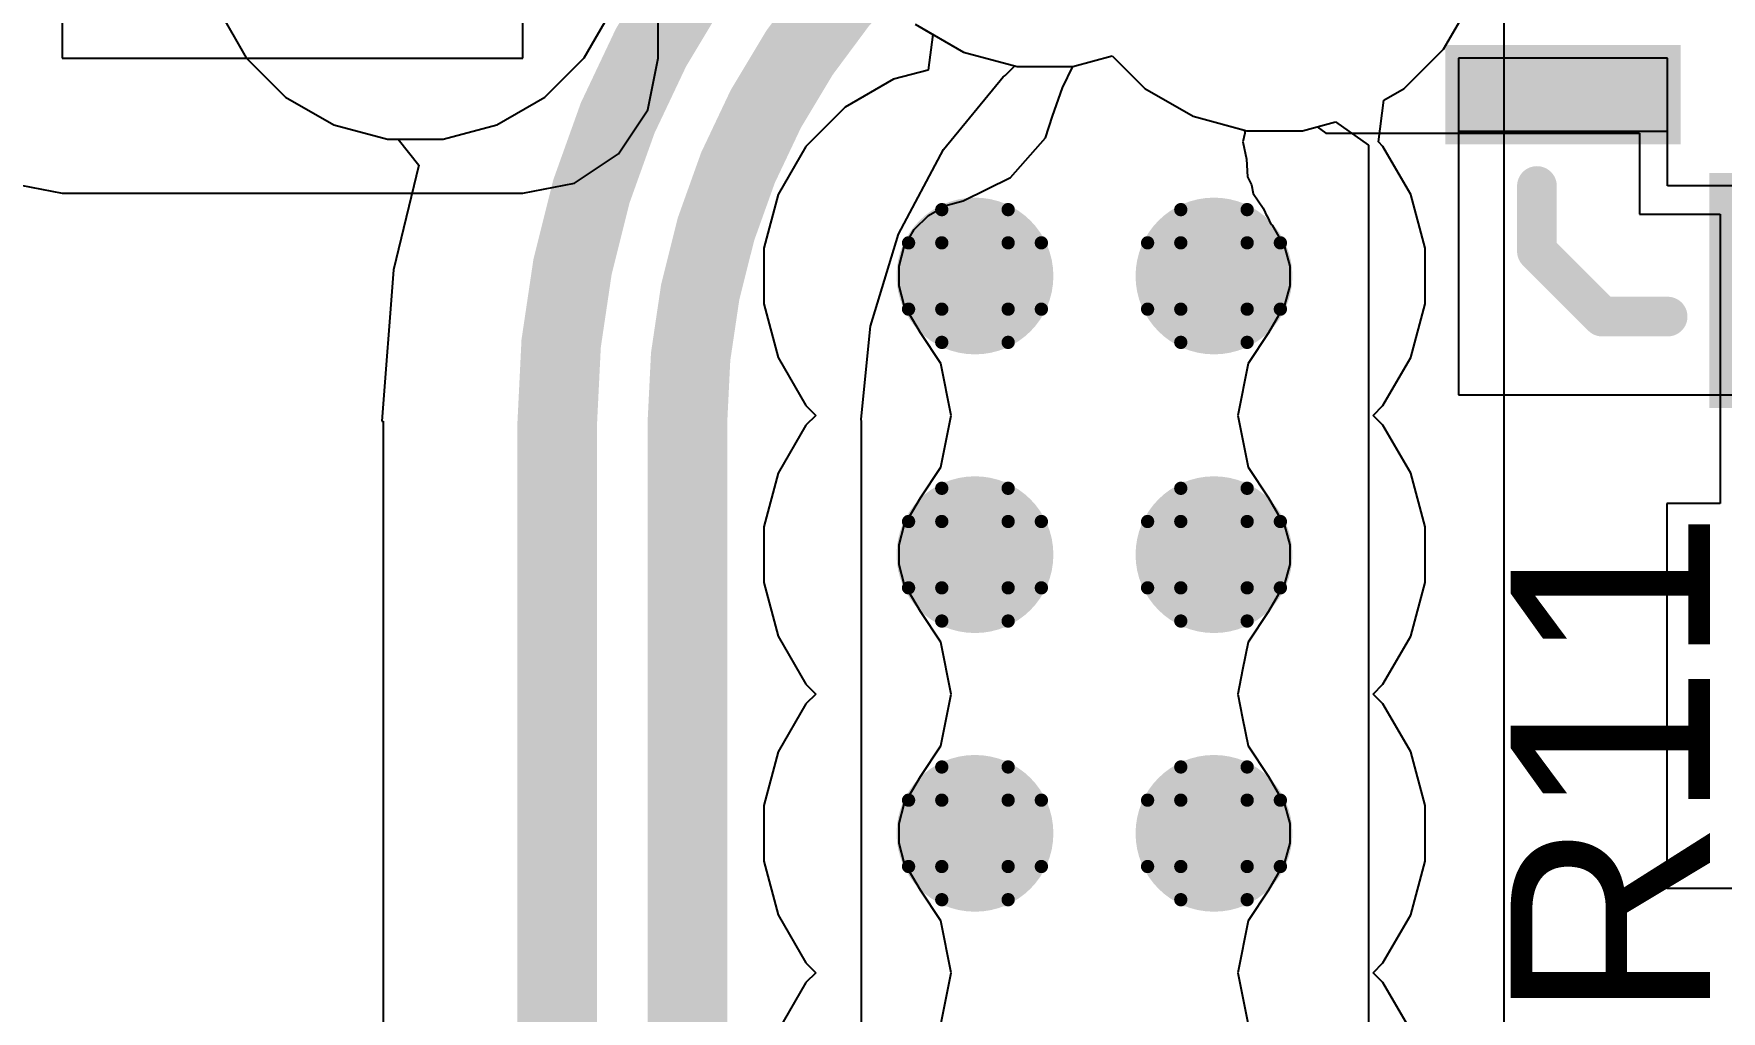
# Model space of a CAD drawing. Header units: inches. Extents: x -5 to 501, y -9 to 81.
# Drawn here: x 68.62 to 75.08, y 15.87 to 19.62 of the extents above; entities that cross this region are included whole.
import ezdxf

# ---------------------------------------------------------------- set-up
doc = ezdxf.new("R2010")
doc.units = ezdxf.units.IN
for name, color, linetype in [('Bottom Layer', 5, 'Continuous'), ('Drill Drawing', 1, 'Continuous'), ('Ground', 16, 'Continuous'), ('Power', 76, 'Continuous'), ('Top Layer', 1, 'Continuous'), ('Top Overlay', 2, 'Continuous'), ('Top Paste', 8, 'Continuous'), ('Top Solder', 216, 'Continuous'), ('Via Holes', 16, 'Continuous')]:
    doc.layers.add(name, color=color, linetype=linetype)
doc.styles.add('Arial', font='', dxfattribs={"height": 0.2})
doc.styles.get('Arial').set_extended_font_data('Arial')

msp = doc.modelspace()

# ---------------------------------------------------------------- hatches: boundary and pattern name
at = {"layer": 'Bottom Layer'}
h = msp.add_hatch(color=5, dxfattribs=at)
edge = h.paths.add_edge_path()
edge.add_arc((72.22, 18.6888), 0.3, 0, 360)
h = msp.add_hatch(color=5, dxfattribs=at)
edge = h.paths.add_edge_path()
edge.add_arc((73.1344, 18.6888), 0.3, 0, 360)
h = msp.add_hatch(color=5, dxfattribs=at)
edge = h.paths.add_edge_path()
edge.add_arc((72.22, 17.622), 0.3, 0, 360)
h = msp.add_hatch(color=5, dxfattribs=at)
edge = h.paths.add_edge_path()
edge.add_arc((73.1344, 17.622), 0.3, 0, 360)
h = msp.add_hatch(color=5, dxfattribs=at)
edge = h.paths.add_edge_path()
edge.add_arc((72.22, 16.5552), 0.3, 0, 360)
h = msp.add_hatch(color=5, dxfattribs=at)
edge = h.paths.add_edge_path()
edge.add_arc((73.1344, 16.5552), 0.3, 0, 360)
at = {"layer": 'Ground'}
h = msp.add_hatch(color=16, dxfattribs=at)
edge = h.paths.add_edge_path()
edge.add_arc((72.22, 18.6888), 0.3, 0, 360)
h = msp.add_hatch(color=16, dxfattribs=at)
edge = h.paths.add_edge_path()
edge.add_arc((73.1344, 18.6888), 0.3, 0, 360)
h = msp.add_hatch(color=16, dxfattribs=at)
edge = h.paths.add_edge_path()
edge.add_arc((72.22, 17.622), 0.3, 0, 360)
h = msp.add_hatch(color=16, dxfattribs=at)
edge = h.paths.add_edge_path()
edge.add_arc((73.1344, 17.622), 0.3, 0, 360)
h = msp.add_hatch(color=16, dxfattribs=at)
edge = h.paths.add_edge_path()
edge.add_arc((72.22, 16.5552), 0.3, 0, 360)
h = msp.add_hatch(color=16, dxfattribs=at)
edge = h.paths.add_edge_path()
edge.add_arc((73.1344, 16.5552), 0.3, 0, 360)
at = {"layer": 'Power'}
h = msp.add_hatch(color=76, dxfattribs=at)
edge = h.paths.add_edge_path()
edge.add_arc((72.22, 18.6888), 0.3, 0, 360)
h = msp.add_hatch(color=76, dxfattribs=at)
edge = h.paths.add_edge_path()
edge.add_arc((73.1344, 18.6888), 0.3, 0, 360)
h = msp.add_hatch(color=76, dxfattribs=at)
edge = h.paths.add_edge_path()
edge.add_arc((72.22, 17.622), 0.3, 0, 360)
h = msp.add_hatch(color=76, dxfattribs=at)
edge = h.paths.add_edge_path()
edge.add_arc((73.1344, 17.622), 0.3, 0, 360)
h = msp.add_hatch(color=76, dxfattribs=at)
edge = h.paths.add_edge_path()
edge.add_arc((72.22, 16.5552), 0.3, 0, 360)
h = msp.add_hatch(color=76, dxfattribs=at)
edge = h.paths.add_edge_path()
edge.add_arc((73.1344, 16.5552), 0.3, 0, 360)
at = {"layer": 'Top Layer'}
msp.add_hatch(color=1, dxfattribs=at).paths.add_polyline_path([(74.07, 19.5233), (74.87, 19.5233), (74.87, 19.2432), (74.07, 19.2432)])
h = msp.add_hatch(color=1, dxfattribs=at)
edge = h.paths.add_edge_path()
edge.add_arc((72.22, 18.6888), 0.3, 0, 360)
h = msp.add_hatch(color=1, dxfattribs=at)
edge = h.paths.add_edge_path()
edge.add_arc((73.1344, 18.6888), 0.3, 0, 360)
h = msp.add_hatch(color=1, dxfattribs=at)
edge = h.paths.add_edge_path()
edge.add_arc((72.22, 17.622), 0.3, 0, 360)
h = msp.add_hatch(color=1, dxfattribs=at)
edge = h.paths.add_edge_path()
edge.add_arc((73.1344, 17.622), 0.3, 0, 360)
h = msp.add_hatch(color=1, dxfattribs=at)
edge = h.paths.add_edge_path()
edge.add_arc((72.22, 16.5552), 0.3, 0, 360)
h = msp.add_hatch(color=1, dxfattribs=at)
edge = h.paths.add_edge_path()
edge.add_arc((73.1344, 16.5552), 0.3, 0, 360)
at = {"layer": 'Top Solder'}
for points in [[(74.02, 19.5733), (74.92, 19.5733), (74.92, 19.1932), (74.02, 19.1932)], [(75.0298, 19.0834), (75.4098, 19.0834), (75.4098, 18.1834), (75.0298, 18.1834)]]:
    msp.add_hatch(color=216, dxfattribs=at).paths.add_polyline_path(points)
at = {"layer": 'Via Holes'}
h = msp.add_hatch(color=7, dxfattribs=at)
edge = h.paths.add_edge_path()
edge.add_arc((72.22, 18.6888), 0.15, 0, 360)
h = msp.add_hatch(color=7, dxfattribs=at)
edge = h.paths.add_edge_path()
edge.add_arc((73.1344, 18.6888), 0.15, 0, 360)
h = msp.add_hatch(color=7, dxfattribs=at)
edge = h.paths.add_edge_path()
edge.add_arc((72.22, 17.622), 0.15, 0, 360)
h = msp.add_hatch(color=7, dxfattribs=at)
edge = h.paths.add_edge_path()
edge.add_arc((73.1344, 17.622), 0.15, 0, 360)
h = msp.add_hatch(color=7, dxfattribs=at)
edge = h.paths.add_edge_path()
edge.add_arc((72.22, 16.5552), 0.15, 0, 360)
h = msp.add_hatch(color=7, dxfattribs=at)
edge = h.paths.add_edge_path()
edge.add_arc((73.1344, 16.5552), 0.15, 0, 360)

# ---------------------------------------------------------------- linework, layer by layer
at = {"layer": 'Bottom Layer'}
for p, q in [((74.2442, 11.6033), (74.2442, 22.9108)), ((69.3257, 19.7084), (69.432, 19.5242)), ((69.432, 19.5242), (69.5825, 19.3737)), ((72.5939, 19.491), (72.7451, 19.5315)), ((72.7451, 19.5315), (72.8701, 19.4064)), ((72.1002, 19.1734), (72.3279, 19.4508)), ((72.3279, 19.4508), (72.335, 19.4563)), ((72.335, 19.4563), (72.3721, 19.4934)), ((72.3721, 19.4934), (72.3811, 19.491)), ((72.3811, 19.491), (72.5939, 19.491)), ((69.5825, 19.3737), (69.7667, 19.2673)), ((72.8701, 19.4064), (73.0544, 19.3001)), ((69.7667, 19.2673), (69.9722, 19.2123)), ((73.0544, 19.3001), (73.2599, 19.245)), ((73.2599, 19.245), (73.4726, 19.245)), ((73.4726, 19.245), (73.5992, 19.2789)), ((73.5992, 19.2789), (73.7262, 19.1891)), ((69.9722, 19.2123), (70.0134, 19.2123)), ((70.0134, 19.2123), (70.092, 19.1125)), ((73.7262, 19.1891), (73.7262, 11.7122)), ((70.092, 19.1125), (69.996, 18.7125)), ((71.9269, 18.8491), (72.1002, 19.1734)), ((71.8201, 18.4972), (71.9269, 18.8491)), ((69.996, 18.7125), (69.9503, 18.1327)), ((71.7849, 18.1401), (71.8201, 18.4972)), ((69.9503, 18.1327), (69.9561, 18.1327)), ((69.9561, 18.1327), (69.9561, 13.1102)), ((71.7861, 18.1312), (71.7849, 18.1401)), ((71.7861, 13.3164), (71.7861, 18.1312))]:
    msp.add_line(p, q, dxfattribs=at)
for points in [[(70.6222, 18.1327, 0.3048, 0.3048, -0.198912), (71.5109, 20.2782, 0.3048, 0.3048, 0)], [(71.12, 18.1312, 0.3048, 0.3048, -0.198912), (71.8639, 19.9273, 0.3048, 0.3048, 0)], [(70.6222, 13.1102, 0.3048, 0.3048, 0), (70.6222, 18.1327, 0.3048, 0.3048, 0)], [(71.12, 13.3164, 0.3048, 0.3048, 0), (71.12, 18.1312, 0.3048, 0.3048, 0)]]:
    msp.add_lwpolyline(points, format="xyseb", dxfattribs=at)
for points in [[(70.546, 18.1327, 0.1524, 0.1524, 1), (70.6984, 18.1327, 0.1524, 0.1524, 1)], [(70.546, 18.1327, 0.1524, 0.1524, 1), (70.6984, 18.1327, 0.1524, 0.1524, 1)], [(71.0438, 18.1312, 0.1524, 0.1524, 1), (71.1962, 18.1312, 0.1524, 0.1524, 1)], [(71.0438, 18.1312, 0.1524, 0.1524, 1), (71.1962, 18.1312, 0.1524, 0.1524, 1)]]:
    msp.add_lwpolyline(points, format="xyseb", close=True, dxfattribs=at)
at = {"layer": 'Drill Drawing'}
for points in [[(72.093, 18.8158, 0.0508, 0.0508, 0), (72.093, 18.9428, 0.0508, 0.0508, 0)], [(72.093, 18.9428, 0.0508, 0.0508, 0), (72.347, 18.9428, 0.0508, 0.0508, 0)], [(72.347, 18.8158, 0.0508, 0.0508, 0), (72.347, 18.9428, 0.0508, 0.0508, 0)], [(73.0074, 18.8158, 0.0508, 0.0508, 0), (73.0074, 18.9428, 0.0508, 0.0508, 0)], [(73.0074, 18.9428, 0.0508, 0.0508, 0), (73.2614, 18.9428, 0.0508, 0.0508, 0)], [(73.2614, 18.8158, 0.0508, 0.0508, 0), (73.2614, 18.9428, 0.0508, 0.0508, 0)], [(71.966, 18.5618, 0.0508, 0.0508, 0), (71.966, 18.8158, 0.0508, 0.0508, 0)], [(71.966, 18.8158, 0.0508, 0.0508, 0), (72.093, 18.8158, 0.0508, 0.0508, 0)], [(72.347, 18.8158, 0.0508, 0.0508, 0), (72.474, 18.8158, 0.0508, 0.0508, 0)], [(72.474, 18.5618, 0.0508, 0.0508, 0), (72.474, 18.8158, 0.0508, 0.0508, 0)], [(72.8804, 18.5618, 0.0508, 0.0508, 0), (72.8804, 18.8158, 0.0508, 0.0508, 0)], [(72.8804, 18.8158, 0.0508, 0.0508, 0), (73.0074, 18.8158, 0.0508, 0.0508, 0)], [(73.2614, 18.8158, 0.0508, 0.0508, 0), (73.3884, 18.8158, 0.0508, 0.0508, 0)], [(73.3884, 18.5618, 0.0508, 0.0508, 0), (73.3884, 18.8158, 0.0508, 0.0508, 0)], [(71.966, 18.5618, 0.0508, 0.0508, 0), (72.093, 18.5618, 0.0508, 0.0508, 0)], [(72.093, 18.4348, 0.0508, 0.0508, 0), (72.093, 18.5618, 0.0508, 0.0508, 0)], [(72.347, 18.5618, 0.0508, 0.0508, 0), (72.474, 18.5618, 0.0508, 0.0508, 0)], [(72.347, 18.4348, 0.0508, 0.0508, 0), (72.347, 18.5618, 0.0508, 0.0508, 0)], [(72.8804, 18.5618, 0.0508, 0.0508, 0), (73.0074, 18.5618, 0.0508, 0.0508, 0)], [(73.0074, 18.4348, 0.0508, 0.0508, 0), (73.0074, 18.5618, 0.0508, 0.0508, 0)], [(73.2614, 18.5618, 0.0508, 0.0508, 0), (73.3884, 18.5618, 0.0508, 0.0508, 0)], [(73.2614, 18.4348, 0.0508, 0.0508, 0), (73.2614, 18.5618, 0.0508, 0.0508, 0)], [(72.093, 18.4348, 0.0508, 0.0508, 0), (72.347, 18.4348, 0.0508, 0.0508, 0)], [(73.0074, 18.4348, 0.0508, 0.0508, 0), (73.2614, 18.4348, 0.0508, 0.0508, 0)], [(72.093, 17.749, 0.0508, 0.0508, 0), (72.093, 17.876, 0.0508, 0.0508, 0)], [(72.093, 17.876, 0.0508, 0.0508, 0), (72.347, 17.876, 0.0508, 0.0508, 0)], [(72.347, 17.749, 0.0508, 0.0508, 0), (72.347, 17.876, 0.0508, 0.0508, 0)], [(73.0074, 17.749, 0.0508, 0.0508, 0), (73.0074, 17.876, 0.0508, 0.0508, 0)], [(73.0074, 17.876, 0.0508, 0.0508, 0), (73.2614, 17.876, 0.0508, 0.0508, 0)], [(73.2614, 17.749, 0.0508, 0.0508, 0), (73.2614, 17.876, 0.0508, 0.0508, 0)], [(71.966, 17.495, 0.0508, 0.0508, 0), (71.966, 17.749, 0.0508, 0.0508, 0)], [(71.966, 17.749, 0.0508, 0.0508, 0), (72.093, 17.749, 0.0508, 0.0508, 0)], [(72.347, 17.749, 0.0508, 0.0508, 0), (72.474, 17.749, 0.0508, 0.0508, 0)], [(72.474, 17.495, 0.0508, 0.0508, 0), (72.474, 17.749, 0.0508, 0.0508, 0)], [(72.8804, 17.495, 0.0508, 0.0508, 0), (72.8804, 17.749, 0.0508, 0.0508, 0)], [(72.8804, 17.749, 0.0508, 0.0508, 0), (73.0074, 17.749, 0.0508, 0.0508, 0)], [(73.2614, 17.749, 0.0508, 0.0508, 0), (73.3884, 17.749, 0.0508, 0.0508, 0)], [(73.3884, 17.495, 0.0508, 0.0508, 0), (73.3884, 17.749, 0.0508, 0.0508, 0)], [(71.966, 17.495, 0.0508, 0.0508, 0), (72.093, 17.495, 0.0508, 0.0508, 0)], [(72.093, 17.368, 0.0508, 0.0508, 0), (72.093, 17.495, 0.0508, 0.0508, 0)], [(72.347, 17.495, 0.0508, 0.0508, 0), (72.474, 17.495, 0.0508, 0.0508, 0)], [(72.347, 17.368, 0.0508, 0.0508, 0), (72.347, 17.495, 0.0508, 0.0508, 0)], [(72.8804, 17.495, 0.0508, 0.0508, 0), (73.0074, 17.495, 0.0508, 0.0508, 0)], [(73.0074, 17.368, 0.0508, 0.0508, 0), (73.0074, 17.495, 0.0508, 0.0508, 0)], [(73.2614, 17.495, 0.0508, 0.0508, 0), (73.3884, 17.495, 0.0508, 0.0508, 0)], [(73.2614, 17.368, 0.0508, 0.0508, 0), (73.2614, 17.495, 0.0508, 0.0508, 0)], [(72.093, 17.368, 0.0508, 0.0508, 0), (72.347, 17.368, 0.0508, 0.0508, 0)], [(73.0074, 17.368, 0.0508, 0.0508, 0), (73.2614, 17.368, 0.0508, 0.0508, 0)], [(72.093, 16.6822, 0.0508, 0.0508, 0), (72.093, 16.8092, 0.0508, 0.0508, 0)], [(72.093, 16.8092, 0.0508, 0.0508, 0), (72.347, 16.8092, 0.0508, 0.0508, 0)], [(72.347, 16.6822, 0.0508, 0.0508, 0), (72.347, 16.8092, 0.0508, 0.0508, 0)], [(73.0074, 16.6822, 0.0508, 0.0508, 0), (73.0074, 16.8092, 0.0508, 0.0508, 0)], [(73.0074, 16.8092, 0.0508, 0.0508, 0), (73.2614, 16.8092, 0.0508, 0.0508, 0)], [(73.2614, 16.6822, 0.0508, 0.0508, 0), (73.2614, 16.8092, 0.0508, 0.0508, 0)], [(71.966, 16.4282, 0.0508, 0.0508, 0), (71.966, 16.6822, 0.0508, 0.0508, 0)], [(71.966, 16.6822, 0.0508, 0.0508, 0), (72.093, 16.6822, 0.0508, 0.0508, 0)], [(72.347, 16.6822, 0.0508, 0.0508, 0), (72.474, 16.6822, 0.0508, 0.0508, 0)], [(72.474, 16.4282, 0.0508, 0.0508, 0), (72.474, 16.6822, 0.0508, 0.0508, 0)], [(72.8804, 16.4282, 0.0508, 0.0508, 0), (72.8804, 16.6822, 0.0508, 0.0508, 0)], [(72.8804, 16.6822, 0.0508, 0.0508, 0), (73.0074, 16.6822, 0.0508, 0.0508, 0)], [(73.2614, 16.6822, 0.0508, 0.0508, 0), (73.3884, 16.6822, 0.0508, 0.0508, 0)], [(73.3884, 16.4282, 0.0508, 0.0508, 0), (73.3884, 16.6822, 0.0508, 0.0508, 0)], [(71.966, 16.4282, 0.0508, 0.0508, 0), (72.093, 16.4282, 0.0508, 0.0508, 0)], [(72.093, 16.3012, 0.0508, 0.0508, 0), (72.093, 16.4282, 0.0508, 0.0508, 0)], [(72.347, 16.4282, 0.0508, 0.0508, 0), (72.474, 16.4282, 0.0508, 0.0508, 0)], [(72.347, 16.3012, 0.0508, 0.0508, 0), (72.347, 16.4282, 0.0508, 0.0508, 0)], [(72.8804, 16.4282, 0.0508, 0.0508, 0), (73.0074, 16.4282, 0.0508, 0.0508, 0)], [(73.0074, 16.3012, 0.0508, 0.0508, 0), (73.0074, 16.4282, 0.0508, 0.0508, 0)], [(73.2614, 16.4282, 0.0508, 0.0508, 0), (73.3884, 16.4282, 0.0508, 0.0508, 0)], [(73.2614, 16.3012, 0.0508, 0.0508, 0), (73.2614, 16.4282, 0.0508, 0.0508, 0)], [(72.093, 16.3012, 0.0508, 0.0508, 0), (72.347, 16.3012, 0.0508, 0.0508, 0)], [(73.0074, 16.3012, 0.0508, 0.0508, 0), (73.2614, 16.3012, 0.0508, 0.0508, 0)]]:
    msp.add_lwpolyline(points, format="xyseb", dxfattribs=at)
for points in [[(72.0803, 18.9428, 0.0254, 0.0254, 1), (72.1057, 18.9428, 0.0254, 0.0254, 1)], [(72.0803, 18.9428, 0.0254, 0.0254, 1), (72.1057, 18.9428, 0.0254, 0.0254, 1)], [(72.3343, 18.9428, 0.0254, 0.0254, 1), (72.3597, 18.9428, 0.0254, 0.0254, 1)], [(72.3343, 18.9428, 0.0254, 0.0254, 1), (72.3597, 18.9428, 0.0254, 0.0254, 1)], [(72.9947, 18.9428, 0.0254, 0.0254, 1), (73.0201, 18.9428, 0.0254, 0.0254, 1)], [(72.9947, 18.9428, 0.0254, 0.0254, 1), (73.0201, 18.9428, 0.0254, 0.0254, 1)], [(73.2487, 18.9428, 0.0254, 0.0254, 1), (73.2741, 18.9428, 0.0254, 0.0254, 1)], [(73.2487, 18.9428, 0.0254, 0.0254, 1), (73.2741, 18.9428, 0.0254, 0.0254, 1)], [(71.9533, 18.8158, 0.0254, 0.0254, 1), (71.9787, 18.8158, 0.0254, 0.0254, 1)], [(71.9533, 18.8158, 0.0254, 0.0254, 1), (71.9787, 18.8158, 0.0254, 0.0254, 1)], [(72.0803, 18.8158, 0.0254, 0.0254, 1), (72.1057, 18.8158, 0.0254, 0.0254, 1)], [(72.0803, 18.8158, 0.0254, 0.0254, 1), (72.1057, 18.8158, 0.0254, 0.0254, 1)], [(72.3343, 18.8158, 0.0254, 0.0254, 1), (72.3597, 18.8158, 0.0254, 0.0254, 1)], [(72.3343, 18.8158, 0.0254, 0.0254, 1), (72.3597, 18.8158, 0.0254, 0.0254, 1)], [(72.4613, 18.8158, 0.0254, 0.0254, 1), (72.4867, 18.8158, 0.0254, 0.0254, 1)], [(72.4613, 18.8158, 0.0254, 0.0254, 1), (72.4867, 18.8158, 0.0254, 0.0254, 1)], [(72.8677, 18.8158, 0.0254, 0.0254, 1), (72.8931, 18.8158, 0.0254, 0.0254, 1)], [(72.8677, 18.8158, 0.0254, 0.0254, 1), (72.8931, 18.8158, 0.0254, 0.0254, 1)], [(72.9947, 18.8158, 0.0254, 0.0254, 1), (73.0201, 18.8158, 0.0254, 0.0254, 1)], [(72.9947, 18.8158, 0.0254, 0.0254, 1), (73.0201, 18.8158, 0.0254, 0.0254, 1)], [(73.2487, 18.8158, 0.0254, 0.0254, 1), (73.2741, 18.8158, 0.0254, 0.0254, 1)], [(73.2487, 18.8158, 0.0254, 0.0254, 1), (73.2741, 18.8158, 0.0254, 0.0254, 1)], [(73.3757, 18.8158, 0.0254, 0.0254, 1), (73.4011, 18.8158, 0.0254, 0.0254, 1)], [(73.3757, 18.8158, 0.0254, 0.0254, 1), (73.4011, 18.8158, 0.0254, 0.0254, 1)], [(71.9533, 18.5618, 0.0254, 0.0254, 1), (71.9787, 18.5618, 0.0254, 0.0254, 1)], [(71.9533, 18.5618, 0.0254, 0.0254, 1), (71.9787, 18.5618, 0.0254, 0.0254, 1)], [(72.0803, 18.5618, 0.0254, 0.0254, 1), (72.1057, 18.5618, 0.0254, 0.0254, 1)], [(72.0803, 18.5618, 0.0254, 0.0254, 1), (72.1057, 18.5618, 0.0254, 0.0254, 1)], [(72.3343, 18.5618, 0.0254, 0.0254, 1), (72.3597, 18.5618, 0.0254, 0.0254, 1)], [(72.3343, 18.5618, 0.0254, 0.0254, 1), (72.3597, 18.5618, 0.0254, 0.0254, 1)], [(72.4613, 18.5618, 0.0254, 0.0254, 1), (72.4867, 18.5618, 0.0254, 0.0254, 1)], [(72.4613, 18.5618, 0.0254, 0.0254, 1), (72.4867, 18.5618, 0.0254, 0.0254, 1)], [(72.8677, 18.5618, 0.0254, 0.0254, 1), (72.8931, 18.5618, 0.0254, 0.0254, 1)], [(72.8677, 18.5618, 0.0254, 0.0254, 1), (72.8931, 18.5618, 0.0254, 0.0254, 1)], [(72.9947, 18.5618, 0.0254, 0.0254, 1), (73.0201, 18.5618, 0.0254, 0.0254, 1)], [(72.9947, 18.5618, 0.0254, 0.0254, 1), (73.0201, 18.5618, 0.0254, 0.0254, 1)], [(73.2487, 18.5618, 0.0254, 0.0254, 1), (73.2741, 18.5618, 0.0254, 0.0254, 1)], [(73.2487, 18.5618, 0.0254, 0.0254, 1), (73.2741, 18.5618, 0.0254, 0.0254, 1)], [(73.3757, 18.5618, 0.0254, 0.0254, 1), (73.4011, 18.5618, 0.0254, 0.0254, 1)], [(73.3757, 18.5618, 0.0254, 0.0254, 1), (73.4011, 18.5618, 0.0254, 0.0254, 1)], [(72.0803, 18.4348, 0.0254, 0.0254, 1), (72.1057, 18.4348, 0.0254, 0.0254, 1)], [(72.0803, 18.4348, 0.0254, 0.0254, 1), (72.1057, 18.4348, 0.0254, 0.0254, 1)], [(72.3343, 18.4348, 0.0254, 0.0254, 1), (72.3597, 18.4348, 0.0254, 0.0254, 1)], [(72.3343, 18.4348, 0.0254, 0.0254, 1), (72.3597, 18.4348, 0.0254, 0.0254, 1)], [(72.9947, 18.4348, 0.0254, 0.0254, 1), (73.0201, 18.4348, 0.0254, 0.0254, 1)], [(72.9947, 18.4348, 0.0254, 0.0254, 1), (73.0201, 18.4348, 0.0254, 0.0254, 1)], [(73.2487, 18.4348, 0.0254, 0.0254, 1), (73.2741, 18.4348, 0.0254, 0.0254, 1)], [(73.2487, 18.4348, 0.0254, 0.0254, 1), (73.2741, 18.4348, 0.0254, 0.0254, 1)], [(72.0803, 17.876, 0.0254, 0.0254, 1), (72.1057, 17.876, 0.0254, 0.0254, 1)], [(72.0803, 17.876, 0.0254, 0.0254, 1), (72.1057, 17.876, 0.0254, 0.0254, 1)], [(72.3343, 17.876, 0.0254, 0.0254, 1), (72.3597, 17.876, 0.0254, 0.0254, 1)], [(72.3343, 17.876, 0.0254, 0.0254, 1), (72.3597, 17.876, 0.0254, 0.0254, 1)], [(72.9947, 17.876, 0.0254, 0.0254, 1), (73.0201, 17.876, 0.0254, 0.0254, 1)], [(72.9947, 17.876, 0.0254, 0.0254, 1), (73.0201, 17.876, 0.0254, 0.0254, 1)], [(73.2487, 17.876, 0.0254, 0.0254, 1), (73.2741, 17.876, 0.0254, 0.0254, 1)], [(73.2487, 17.876, 0.0254, 0.0254, 1), (73.2741, 17.876, 0.0254, 0.0254, 1)], [(71.9533, 17.749, 0.0254, 0.0254, 1), (71.9787, 17.749, 0.0254, 0.0254, 1)], [(71.9533, 17.749, 0.0254, 0.0254, 1), (71.9787, 17.749, 0.0254, 0.0254, 1)], [(72.0803, 17.749, 0.0254, 0.0254, 1), (72.1057, 17.749, 0.0254, 0.0254, 1)], [(72.0803, 17.749, 0.0254, 0.0254, 1), (72.1057, 17.749, 0.0254, 0.0254, 1)], [(72.3343, 17.749, 0.0254, 0.0254, 1), (72.3597, 17.749, 0.0254, 0.0254, 1)], [(72.3343, 17.749, 0.0254, 0.0254, 1), (72.3597, 17.749, 0.0254, 0.0254, 1)], [(72.4613, 17.749, 0.0254, 0.0254, 1), (72.4867, 17.749, 0.0254, 0.0254, 1)], [(72.4613, 17.749, 0.0254, 0.0254, 1), (72.4867, 17.749, 0.0254, 0.0254, 1)], [(72.8677, 17.749, 0.0254, 0.0254, 1), (72.8931, 17.749, 0.0254, 0.0254, 1)], [(72.8677, 17.749, 0.0254, 0.0254, 1), (72.8931, 17.749, 0.0254, 0.0254, 1)], [(72.9947, 17.749, 0.0254, 0.0254, 1), (73.0201, 17.749, 0.0254, 0.0254, 1)], [(72.9947, 17.749, 0.0254, 0.0254, 1), (73.0201, 17.749, 0.0254, 0.0254, 1)], [(73.2487, 17.749, 0.0254, 0.0254, 1), (73.2741, 17.749, 0.0254, 0.0254, 1)], [(73.2487, 17.749, 0.0254, 0.0254, 1), (73.2741, 17.749, 0.0254, 0.0254, 1)], [(73.3757, 17.749, 0.0254, 0.0254, 1), (73.4011, 17.749, 0.0254, 0.0254, 1)], [(73.3757, 17.749, 0.0254, 0.0254, 1), (73.4011, 17.749, 0.0254, 0.0254, 1)], [(71.9533, 17.495, 0.0254, 0.0254, 1), (71.9787, 17.495, 0.0254, 0.0254, 1)], [(71.9533, 17.495, 0.0254, 0.0254, 1), (71.9787, 17.495, 0.0254, 0.0254, 1)], [(72.0803, 17.495, 0.0254, 0.0254, 1), (72.1057, 17.495, 0.0254, 0.0254, 1)], [(72.0803, 17.495, 0.0254, 0.0254, 1), (72.1057, 17.495, 0.0254, 0.0254, 1)], [(72.3343, 17.495, 0.0254, 0.0254, 1), (72.3597, 17.495, 0.0254, 0.0254, 1)], [(72.3343, 17.495, 0.0254, 0.0254, 1), (72.3597, 17.495, 0.0254, 0.0254, 1)], [(72.4613, 17.495, 0.0254, 0.0254, 1), (72.4867, 17.495, 0.0254, 0.0254, 1)], [(72.4613, 17.495, 0.0254, 0.0254, 1), (72.4867, 17.495, 0.0254, 0.0254, 1)], [(72.8677, 17.495, 0.0254, 0.0254, 1), (72.8931, 17.495, 0.0254, 0.0254, 1)], [(72.8677, 17.495, 0.0254, 0.0254, 1), (72.8931, 17.495, 0.0254, 0.0254, 1)], [(72.9947, 17.495, 0.0254, 0.0254, 1), (73.0201, 17.495, 0.0254, 0.0254, 1)], [(72.9947, 17.495, 0.0254, 0.0254, 1), (73.0201, 17.495, 0.0254, 0.0254, 1)], [(73.2487, 17.495, 0.0254, 0.0254, 1), (73.2741, 17.495, 0.0254, 0.0254, 1)], [(73.2487, 17.495, 0.0254, 0.0254, 1), (73.2741, 17.495, 0.0254, 0.0254, 1)], [(73.3757, 17.495, 0.0254, 0.0254, 1), (73.4011, 17.495, 0.0254, 0.0254, 1)], [(73.3757, 17.495, 0.0254, 0.0254, 1), (73.4011, 17.495, 0.0254, 0.0254, 1)], [(72.0803, 17.368, 0.0254, 0.0254, 1), (72.1057, 17.368, 0.0254, 0.0254, 1)], [(72.0803, 17.368, 0.0254, 0.0254, 1), (72.1057, 17.368, 0.0254, 0.0254, 1)], [(72.3343, 17.368, 0.0254, 0.0254, 1), (72.3597, 17.368, 0.0254, 0.0254, 1)], [(72.3343, 17.368, 0.0254, 0.0254, 1), (72.3597, 17.368, 0.0254, 0.0254, 1)], [(72.9947, 17.368, 0.0254, 0.0254, 1), (73.0201, 17.368, 0.0254, 0.0254, 1)], [(72.9947, 17.368, 0.0254, 0.0254, 1), (73.0201, 17.368, 0.0254, 0.0254, 1)], [(73.2487, 17.368, 0.0254, 0.0254, 1), (73.2741, 17.368, 0.0254, 0.0254, 1)], [(73.2487, 17.368, 0.0254, 0.0254, 1), (73.2741, 17.368, 0.0254, 0.0254, 1)], [(72.0803, 16.8092, 0.0254, 0.0254, 1), (72.1057, 16.8092, 0.0254, 0.0254, 1)], [(72.0803, 16.8092, 0.0254, 0.0254, 1), (72.1057, 16.8092, 0.0254, 0.0254, 1)], [(72.3343, 16.8092, 0.0254, 0.0254, 1), (72.3597, 16.8092, 0.0254, 0.0254, 1)], [(72.3343, 16.8092, 0.0254, 0.0254, 1), (72.3597, 16.8092, 0.0254, 0.0254, 1)], [(72.9947, 16.8092, 0.0254, 0.0254, 1), (73.0201, 16.8092, 0.0254, 0.0254, 1)], [(72.9947, 16.8092, 0.0254, 0.0254, 1), (73.0201, 16.8092, 0.0254, 0.0254, 1)], [(73.2487, 16.8092, 0.0254, 0.0254, 1), (73.2741, 16.8092, 0.0254, 0.0254, 1)], [(73.2487, 16.8092, 0.0254, 0.0254, 1), (73.2741, 16.8092, 0.0254, 0.0254, 1)], [(71.9533, 16.6822, 0.0254, 0.0254, 1), (71.9787, 16.6822, 0.0254, 0.0254, 1)], [(71.9533, 16.6822, 0.0254, 0.0254, 1), (71.9787, 16.6822, 0.0254, 0.0254, 1)], [(72.0803, 16.6822, 0.0254, 0.0254, 1), (72.1057, 16.6822, 0.0254, 0.0254, 1)], [(72.0803, 16.6822, 0.0254, 0.0254, 1), (72.1057, 16.6822, 0.0254, 0.0254, 1)], [(72.3343, 16.6822, 0.0254, 0.0254, 1), (72.3597, 16.6822, 0.0254, 0.0254, 1)], [(72.3343, 16.6822, 0.0254, 0.0254, 1), (72.3597, 16.6822, 0.0254, 0.0254, 1)], [(72.4613, 16.6822, 0.0254, 0.0254, 1), (72.4867, 16.6822, 0.0254, 0.0254, 1)], [(72.4613, 16.6822, 0.0254, 0.0254, 1), (72.4867, 16.6822, 0.0254, 0.0254, 1)], [(72.8677, 16.6822, 0.0254, 0.0254, 1), (72.8931, 16.6822, 0.0254, 0.0254, 1)], [(72.8677, 16.6822, 0.0254, 0.0254, 1), (72.8931, 16.6822, 0.0254, 0.0254, 1)], [(72.9947, 16.6822, 0.0254, 0.0254, 1), (73.0201, 16.6822, 0.0254, 0.0254, 1)], [(72.9947, 16.6822, 0.0254, 0.0254, 1), (73.0201, 16.6822, 0.0254, 0.0254, 1)], [(73.2487, 16.6822, 0.0254, 0.0254, 1), (73.2741, 16.6822, 0.0254, 0.0254, 1)], [(73.2487, 16.6822, 0.0254, 0.0254, 1), (73.2741, 16.6822, 0.0254, 0.0254, 1)], [(73.3757, 16.6822, 0.0254, 0.0254, 1), (73.4011, 16.6822, 0.0254, 0.0254, 1)], [(73.3757, 16.6822, 0.0254, 0.0254, 1), (73.4011, 16.6822, 0.0254, 0.0254, 1)], [(71.9533, 16.4282, 0.0254, 0.0254, 1), (71.9787, 16.4282, 0.0254, 0.0254, 1)], [(71.9533, 16.4282, 0.0254, 0.0254, 1), (71.9787, 16.4282, 0.0254, 0.0254, 1)], [(72.0803, 16.4282, 0.0254, 0.0254, 1), (72.1057, 16.4282, 0.0254, 0.0254, 1)], [(72.0803, 16.4282, 0.0254, 0.0254, 1), (72.1057, 16.4282, 0.0254, 0.0254, 1)], [(72.3343, 16.4282, 0.0254, 0.0254, 1), (72.3597, 16.4282, 0.0254, 0.0254, 1)], [(72.3343, 16.4282, 0.0254, 0.0254, 1), (72.3597, 16.4282, 0.0254, 0.0254, 1)], [(72.4613, 16.4282, 0.0254, 0.0254, 1), (72.4867, 16.4282, 0.0254, 0.0254, 1)], [(72.4613, 16.4282, 0.0254, 0.0254, 1), (72.4867, 16.4282, 0.0254, 0.0254, 1)], [(72.8677, 16.4282, 0.0254, 0.0254, 1), (72.8931, 16.4282, 0.0254, 0.0254, 1)], [(72.8677, 16.4282, 0.0254, 0.0254, 1), (72.8931, 16.4282, 0.0254, 0.0254, 1)], [(72.9947, 16.4282, 0.0254, 0.0254, 1), (73.0201, 16.4282, 0.0254, 0.0254, 1)], [(72.9947, 16.4282, 0.0254, 0.0254, 1), (73.0201, 16.4282, 0.0254, 0.0254, 1)], [(73.2487, 16.4282, 0.0254, 0.0254, 1), (73.2741, 16.4282, 0.0254, 0.0254, 1)], [(73.2487, 16.4282, 0.0254, 0.0254, 1), (73.2741, 16.4282, 0.0254, 0.0254, 1)], [(73.3757, 16.4282, 0.0254, 0.0254, 1), (73.4011, 16.4282, 0.0254, 0.0254, 1)], [(73.3757, 16.4282, 0.0254, 0.0254, 1), (73.4011, 16.4282, 0.0254, 0.0254, 1)], [(72.0803, 16.3012, 0.0254, 0.0254, 1), (72.1057, 16.3012, 0.0254, 0.0254, 1)], [(72.0803, 16.3012, 0.0254, 0.0254, 1), (72.1057, 16.3012, 0.0254, 0.0254, 1)], [(72.3343, 16.3012, 0.0254, 0.0254, 1), (72.3597, 16.3012, 0.0254, 0.0254, 1)], [(72.3343, 16.3012, 0.0254, 0.0254, 1), (72.3597, 16.3012, 0.0254, 0.0254, 1)], [(72.9947, 16.3012, 0.0254, 0.0254, 1), (73.0201, 16.3012, 0.0254, 0.0254, 1)], [(72.9947, 16.3012, 0.0254, 0.0254, 1), (73.0201, 16.3012, 0.0254, 0.0254, 1)], [(73.2487, 16.3012, 0.0254, 0.0254, 1), (73.2741, 16.3012, 0.0254, 0.0254, 1)], [(73.2487, 16.3012, 0.0254, 0.0254, 1), (73.2741, 16.3012, 0.0254, 0.0254, 1)]]:
    msp.add_lwpolyline(points, format="xyseb", close=True, dxfattribs=at)
at = {"layer": 'Ground'}
for p, q in [((69.3257, 19.7084), (69.432, 19.5242)), ((70.7252, 19.5242), (70.8315, 19.7084)), ((74.0128, 19.5569), (74.1192, 19.7411)), ((71.9914, 19.6524), (72.0587, 19.6136)), ((72.0587, 19.6136), (72.0407, 19.4773)), ((69.432, 19.5242), (69.5825, 19.3737)), ((70.5747, 19.3737), (70.7252, 19.5242)), ((72.5939, 19.491), (72.7451, 19.5315)), ((72.7451, 19.5315), (72.8701, 19.4064)), ((73.8624, 19.4064), (74.0128, 19.5569)), ((71.9081, 19.4418), (71.7239, 19.3354)), ((72.0407, 19.4773), (71.9081, 19.4418)), ((72.5543, 19.4097), (72.5939, 19.491)), ((69.5825, 19.3737), (69.7667, 19.2673)), ((70.3905, 19.2673), (70.5747, 19.3737)), ((72.5171, 19.3001), (72.5543, 19.4097)), ((72.8701, 19.4064), (73.0544, 19.3001)), ((73.7842, 19.3613), (73.8624, 19.4064)), ((71.7239, 19.3354), (71.5734, 19.1849)), ((73.7633, 19.2026), (73.7842, 19.3613)), ((69.7667, 19.2673), (69.9722, 19.2123)), ((70.185, 19.2123), (70.3905, 19.2673)), ((72.4893, 19.2183), (72.5171, 19.3001)), ((73.0544, 19.3001), (73.2513, 19.2473)), ((73.2513, 19.2473), (73.252, 19.2361)), ((69.9722, 19.2123), (70.185, 19.2123)), ((71.5734, 19.1849), (71.4671, 19.0007)), ((72.356, 19.0664), (72.4893, 19.2183)), ((73.252, 19.2361), (73.2453, 19.2026)), ((73.2453, 19.2026), (73.2586, 19.1362)), ((73.781, 19.1849), (73.7633, 19.2026)), ((73.8873, 19.0007), (73.781, 19.1849)), ((73.2586, 19.1362), (73.263, 19.0685)), ((72.1748, 18.977), (72.356, 19.0664)), ((73.263, 19.0685), (73.2781, 19.0379)), ((71.4671, 19.0007), (71.412, 18.7952)), ((73.2781, 19.0379), (73.2848, 19.0044)), ((73.2848, 19.0044), (73.3224, 18.9481)), ((73.9424, 18.7952), (73.8873, 19.0007)), ((71.9879, 18.8669), (72.0419, 18.9209)), ((72.0419, 18.9209), (72.108, 18.9591)), ((72.108, 18.9591), (72.1748, 18.977)), ((73.3224, 18.9481), (73.3304, 18.9319)), ((73.3304, 18.9319), (73.3324, 18.926)), ((73.3324, 18.926), (73.3386, 18.9152)), ((71.9497, 18.8008), (71.9879, 18.8669)), ((73.3386, 18.9152), (73.3524, 18.8873)), ((73.3524, 18.8873), (73.3571, 18.8831)), ((73.3571, 18.8831), (73.4047, 18.8008)), ((71.412, 18.7952), (71.412, 18.5824)), ((71.93, 18.727), (71.9497, 18.8008)), ((73.4047, 18.8008), (73.4245, 18.727)), ((73.9424, 18.5824), (73.9424, 18.7952)), ((71.93, 18.6506), (71.93, 18.727)), ((73.4245, 18.727), (73.4245, 18.6506)), ((71.9497, 18.5769), (71.93, 18.6506)), ((73.4245, 18.6506), (73.4047, 18.5769)), ((71.412, 18.5824), (71.4671, 18.3769)), ((72.011, 18.4708), (71.9497, 18.5769)), ((73.4047, 18.5769), (73.3434, 18.4708)), ((73.8873, 18.3769), (73.9424, 18.5824)), ((72.0892, 18.3536), (72.011, 18.4708)), ((73.3434, 18.4708), (73.2652, 18.3536)), ((71.4671, 18.3769), (71.5734, 18.1927)), ((72.1287, 18.1554), (72.0892, 18.3536)), ((73.2652, 18.3536), (73.2257, 18.1554)), ((73.781, 18.1927), (73.8873, 18.3769)), ((71.5734, 18.1927), (71.6107, 18.1554)), ((71.6107, 18.1554), (71.5734, 18.1181)), ((72.0892, 17.9572), (72.1287, 18.1554)), ((73.2257, 18.1554), (73.2652, 17.9572)), ((73.7437, 18.1554), (73.781, 18.1927)), ((73.781, 18.1181), (73.7437, 18.1554)), ((71.5734, 18.1181), (71.4671, 17.9339)), ((73.8873, 17.9339), (73.781, 18.1181)), ((72.011, 17.8401), (72.0892, 17.9572)), ((73.2652, 17.9572), (73.3434, 17.8401)), ((71.4671, 17.9339), (71.412, 17.7284)), ((73.9424, 17.7284), (73.8873, 17.9339)), ((71.9497, 17.734), (72.011, 17.8401)), ((73.3434, 17.8401), (73.4047, 17.734)), ((71.412, 17.7284), (71.412, 17.5156)), ((71.93, 17.6602), (71.9497, 17.734)), ((73.4047, 17.734), (73.4245, 17.6602)), ((73.9424, 17.5156), (73.9424, 17.7284)), ((71.93, 17.5838), (71.93, 17.6602)), ((73.4245, 17.6602), (73.4245, 17.5838)), ((71.9497, 17.5101), (71.93, 17.5838)), ((73.4245, 17.5838), (73.4047, 17.5101)), ((71.412, 17.5156), (71.4671, 17.3101)), ((72.011, 17.404), (71.9497, 17.5101)), ((73.4047, 17.5101), (73.3434, 17.404)), ((73.8873, 17.3101), (73.9424, 17.5156)), ((72.0892, 17.2868), (72.011, 17.404)), ((73.3434, 17.404), (73.2652, 17.2868)), ((71.4671, 17.3101), (71.5734, 17.1259)), ((73.781, 17.1259), (73.8873, 17.3101)), ((72.1287, 17.0886), (72.0892, 17.2868)), ((73.2652, 17.2868), (73.244, 17.1806)), ((73.2652, 17.2868), (73.2652, 17.2868)), ((73.2652, 17.2868), (73.2652, 17.2868)), ((73.244, 17.1806), (73.2257, 17.0886)), ((71.5734, 17.1259), (71.6107, 17.0886)), ((73.7437, 17.0886), (73.781, 17.1259)), ((71.5734, 17.0513), (71.4671, 16.8671)), ((71.6107, 17.0886), (71.5734, 17.0513)), ((72.0892, 16.8904), (72.1287, 17.0886)), ((73.2257, 17.0886), (73.2257, 17.0886)), ((73.2257, 17.0886), (73.2257, 17.0886)), ((73.2257, 17.0886), (73.244, 16.9966)), ((73.781, 17.0513), (73.7437, 17.0886)), ((73.8873, 16.8671), (73.781, 17.0513)), ((73.244, 16.9966), (73.2651, 16.8904)), ((71.4671, 16.8671), (71.412, 16.6616)), ((72.011, 16.7733), (72.0892, 16.8904)), ((73.2651, 16.8904), (73.2652, 16.8904)), ((73.2652, 16.8904), (73.2652, 16.8904)), ((73.2652, 16.8904), (73.3434, 16.7732)), ((73.9424, 16.6616), (73.8873, 16.8671)), ((71.9497, 16.6672), (72.011, 16.7733)), ((73.3434, 16.7732), (73.4047, 16.6672)), ((71.412, 16.6616), (71.412, 16.4488)), ((71.93, 16.5934), (71.9497, 16.6672)), ((73.4047, 16.6672), (73.4245, 16.5934)), ((73.9424, 16.4488), (73.9424, 16.6616)), ((71.93, 16.517), (71.93, 16.5934)), ((73.4245, 16.5934), (73.4245, 16.517)), ((71.9497, 16.4433), (71.93, 16.517)), ((73.4245, 16.517), (73.4047, 16.4433)), ((71.412, 16.4488), (71.4671, 16.2433)), ((72.011, 16.3372), (71.9497, 16.4433)), ((73.4047, 16.4433), (73.3434, 16.3372)), ((73.8873, 16.2433), (73.9424, 16.4488)), ((72.0892, 16.22), (72.011, 16.3372)), ((73.3434, 16.3372), (73.2652, 16.22)), ((71.4671, 16.2433), (71.5734, 16.0591)), ((72.1287, 16.0218), (72.0892, 16.22)), ((73.2652, 16.22), (73.2257, 16.0218)), ((73.781, 16.0591), (73.8873, 16.2433)), ((71.5734, 16.0591), (71.6107, 16.0218)), ((71.6107, 16.0218), (71.5734, 15.9845)), ((72.0892, 15.8236), (72.1287, 16.0218)), ((73.2257, 16.0218), (73.2652, 15.8236)), ((73.7437, 16.0218), (73.781, 16.0591)), ((73.781, 15.9845), (73.7437, 16.0218)), ((71.5734, 15.9845), (71.4671, 15.8003)), ((73.8873, 15.8003), (73.781, 15.9845))]:
    msp.add_line(p, q, dxfattribs=at)
at = {"layer": 'Power'}
for p, q in [((74.0128, 19.5569), (74.1192, 19.7411)), ((71.9914, 19.6524), (72.0587, 19.6136)), ((72.0587, 19.6136), (72.0407, 19.4773)), ((72.5939, 19.491), (72.7451, 19.5315)), ((72.7451, 19.5315), (72.8701, 19.4064)), ((73.8624, 19.4064), (74.0128, 19.5569)), ((71.9081, 19.4418), (71.7239, 19.3354)), ((72.0407, 19.4773), (71.9081, 19.4418)), ((72.5543, 19.4097), (72.5939, 19.491)), ((72.5171, 19.3001), (72.5543, 19.4097)), ((72.8701, 19.4064), (73.0544, 19.3001)), ((73.7842, 19.3613), (73.8624, 19.4064)), ((71.7239, 19.3354), (71.5734, 19.1849)), ((73.7633, 19.2026), (73.7842, 19.3613)), ((72.4893, 19.2183), (72.5171, 19.3001)), ((73.0544, 19.3001), (73.2513, 19.2473)), ((73.2513, 19.2473), (73.252, 19.2361)), ((71.5734, 19.1849), (71.4671, 19.0007)), ((72.356, 19.0664), (72.4893, 19.2183)), ((73.252, 19.2361), (73.2453, 19.2026)), ((73.2453, 19.2026), (73.2586, 19.1362)), ((73.781, 19.1849), (73.7633, 19.2026)), ((73.8873, 19.0007), (73.781, 19.1849)), ((73.2586, 19.1362), (73.263, 19.0685)), ((72.1748, 18.977), (72.356, 19.0664)), ((73.263, 19.0685), (73.2781, 19.0379)), ((71.4671, 19.0007), (71.412, 18.7952)), ((73.2781, 19.0379), (73.2848, 19.0044)), ((73.2848, 19.0044), (73.3224, 18.9481)), ((73.9424, 18.7952), (73.8873, 19.0007)), ((71.9879, 18.8669), (72.0419, 18.9209)), ((72.0419, 18.9209), (72.108, 18.9591)), ((72.108, 18.9591), (72.1748, 18.977)), ((73.3224, 18.9481), (73.3304, 18.9319)), ((73.3304, 18.9319), (73.3324, 18.926)), ((73.3324, 18.926), (73.3386, 18.9152)), ((71.9497, 18.8008), (71.9879, 18.8669)), ((73.3386, 18.9152), (73.3524, 18.8873)), ((73.3524, 18.8873), (73.3571, 18.8831)), ((73.3571, 18.8831), (73.4047, 18.8008)), ((71.412, 18.7952), (71.412, 18.5824)), ((71.93, 18.727), (71.9497, 18.8008)), ((73.4047, 18.8008), (73.4245, 18.727)), ((73.9424, 18.5824), (73.9424, 18.7952)), ((71.93, 18.6506), (71.93, 18.727)), ((73.4245, 18.727), (73.4245, 18.6506)), ((71.9497, 18.5769), (71.93, 18.6506)), ((73.4245, 18.6506), (73.4047, 18.5769)), ((71.412, 18.5824), (71.4671, 18.3769)), ((72.011, 18.4708), (71.9497, 18.5769)), ((73.4047, 18.5769), (73.3434, 18.4708)), ((73.8873, 18.3769), (73.9424, 18.5824)), ((72.0892, 18.3536), (72.011, 18.4708)), ((73.3434, 18.4708), (73.2652, 18.3536)), ((71.4671, 18.3769), (71.5734, 18.1927)), ((72.1287, 18.1554), (72.0892, 18.3536)), ((73.2652, 18.3536), (73.2257, 18.1554)), ((73.781, 18.1927), (73.8873, 18.3769)), ((71.5734, 18.1927), (71.6107, 18.1554)), ((71.6107, 18.1554), (71.5734, 18.1181)), ((72.0892, 17.9572), (72.1287, 18.1554)), ((73.2257, 18.1554), (73.2652, 17.9572)), ((73.7437, 18.1554), (73.781, 18.1927)), ((73.781, 18.1181), (73.7437, 18.1554)), ((71.5734, 18.1181), (71.4671, 17.9339)), ((73.8873, 17.9339), (73.781, 18.1181)), ((72.011, 17.8401), (72.0892, 17.9572)), ((73.2652, 17.9572), (73.3434, 17.8401)), ((71.4671, 17.9339), (71.412, 17.7284)), ((73.9424, 17.7284), (73.8873, 17.9339)), ((71.9497, 17.734), (72.011, 17.8401)), ((73.3434, 17.8401), (73.4047, 17.734)), ((71.412, 17.7284), (71.412, 17.5156)), ((71.93, 17.6602), (71.9497, 17.734)), ((73.4047, 17.734), (73.4245, 17.6602)), ((73.9424, 17.5156), (73.9424, 17.7284)), ((71.93, 17.5838), (71.93, 17.6602)), ((73.4245, 17.6602), (73.4245, 17.5838)), ((71.9497, 17.5101), (71.93, 17.5838)), ((73.4245, 17.5838), (73.4047, 17.5101)), ((71.412, 17.5156), (71.4671, 17.3101)), ((72.011, 17.404), (71.9497, 17.5101)), ((73.4047, 17.5101), (73.3434, 17.404)), ((73.8873, 17.3101), (73.9424, 17.5156)), ((72.0892, 17.2868), (72.011, 17.404)), ((73.3434, 17.404), (73.2652, 17.2868)), ((71.4671, 17.3101), (71.5734, 17.1259)), ((73.781, 17.1259), (73.8873, 17.3101)), ((72.1287, 17.0886), (72.0892, 17.2868)), ((73.2652, 17.2868), (73.244, 17.1806)), ((73.2652, 17.2868), (73.2652, 17.2868)), ((73.2652, 17.2868), (73.2652, 17.2868)), ((73.244, 17.1806), (73.2257, 17.0886)), ((71.5734, 17.1259), (71.6107, 17.0886)), ((73.7437, 17.0886), (73.781, 17.1259)), ((71.5734, 17.0513), (71.4671, 16.8671)), ((71.6107, 17.0886), (71.5734, 17.0513)), ((72.0892, 16.8904), (72.1287, 17.0886)), ((73.2257, 17.0886), (73.2257, 17.0886)), ((73.2257, 17.0886), (73.2257, 17.0886)), ((73.2257, 17.0886), (73.244, 16.9966)), ((73.781, 17.0513), (73.7437, 17.0886)), ((73.8873, 16.8671), (73.781, 17.0513)), ((73.244, 16.9966), (73.2651, 16.8904)), ((71.4671, 16.8671), (71.412, 16.6616)), ((72.011, 16.7733), (72.0892, 16.8904)), ((73.2651, 16.8904), (73.2652, 16.8904)), ((73.2652, 16.8904), (73.2652, 16.8904)), ((73.2652, 16.8904), (73.3434, 16.7732)), ((73.9424, 16.6616), (73.8873, 16.8671)), ((71.9497, 16.6672), (72.011, 16.7733)), ((73.3434, 16.7732), (73.4047, 16.6672)), ((71.412, 16.6616), (71.412, 16.4488)), ((71.93, 16.5934), (71.9497, 16.6672)), ((73.4047, 16.6672), (73.4245, 16.5934)), ((73.9424, 16.4488), (73.9424, 16.6616)), ((71.93, 16.517), (71.93, 16.5934)), ((73.4245, 16.5934), (73.4245, 16.517)), ((71.9497, 16.4433), (71.93, 16.517)), ((73.4245, 16.517), (73.4047, 16.4433)), ((71.412, 16.4488), (71.4671, 16.2433)), ((72.011, 16.3372), (71.9497, 16.4433)), ((73.4047, 16.4433), (73.3434, 16.3372)), ((73.8873, 16.2433), (73.9424, 16.4488)), ((72.0892, 16.22), (72.011, 16.3372)), ((73.3434, 16.3372), (73.2652, 16.22)), ((71.4671, 16.2433), (71.5734, 16.0591)), ((72.1287, 16.0218), (72.0892, 16.22)), ((73.2652, 16.22), (73.2257, 16.0218)), ((73.781, 16.0591), (73.8873, 16.2433)), ((71.5734, 16.0591), (71.6107, 16.0218)), ((71.6107, 16.0218), (71.5734, 15.9845)), ((72.0892, 15.8236), (72.1287, 16.0218)), ((73.2257, 16.0218), (73.2652, 15.8236)), ((73.7437, 16.0218), (73.781, 16.0591)), ((73.781, 15.9845), (73.7437, 16.0218)), ((71.5734, 15.9845), (71.4671, 15.8003)), ((73.8873, 15.8003), (73.781, 15.9845))]:
    msp.add_line(p, q, dxfattribs=at)
at = {"layer": 'Top Layer'}
for p, q in [((68.7278, 21.7434), (68.7278, 19.5233)), ((70.4901, 19.5233), (70.4901, 21.7434)), ((71.008, 19.5233), (71.008, 20.5293)), ((71.9914, 19.6524), (72.1756, 19.5461)), ((68.7278, 19.5233), (70.4901, 19.5233)), ((70.9686, 19.325), (71.008, 19.5233)), ((72.1756, 19.5461), (72.3811, 19.491)), ((72.5939, 19.491), (72.7451, 19.5315)), ((72.7451, 19.5315), (72.8701, 19.4064)), ((74.87, 19.5233), (74.07, 19.5233)), ((74.07, 19.5233), (74.07, 18.2334)), ((74.87, 19.2432), (74.87, 19.5233)), ((72.3811, 19.491), (72.5939, 19.491)), ((72.8701, 19.4064), (73.0544, 19.3001)), ((70.8563, 19.157), (70.9686, 19.325)), ((73.0544, 19.3001), (73.2599, 19.245)), ((73.2599, 19.245), (73.4726, 19.245)), ((73.4726, 19.245), (73.5296, 19.2603)), ((73.5296, 19.2603), (73.562, 19.2354)), ((74.87, 19.0334), (74.87, 19.2432)), ((73.562, 19.2354), (73.562, 19.2354)), ((73.562, 19.2354), (74.7619, 19.2354)), ((74.7619, 19.2354), (74.7619, 18.9253)), ((70.6883, 19.0447), (70.8563, 19.157)), ((68.5296, 19.0447), (68.7278, 19.0053)), ((68.7278, 19.0053), (70.4901, 19.0053)), ((70.4901, 19.0053), (70.6883, 19.0447)), ((75.3598, 19.0334), (74.87, 19.0334)), ((74.7619, 18.9253), (75.0704, 18.9253)), ((75.0704, 18.9253), (75.0704, 17.8181)), ((74.07, 18.2334), (75.3598, 18.2334)), ((75.0704, 17.8181), (74.8665, 17.8181)), ((74.8665, 17.8181), (74.8665, 16.3449)), ((74.8665, 16.3449), (75.2198, 16.3449))]:
    msp.add_line(p, q, dxfattribs=at)
at = {"layer": 'Top Overlay'}
for points in [[(74.37, 18.7834, 0.152, 0.152, 0), (74.37, 19.0333, 0.152, 0.152, 0)], [(74.37, 18.7834, 0.152, 0.152, 0), (74.6199, 18.5334, 0.152, 0.152, 0)], [(74.6199, 18.5334, 0.152, 0.152, 0), (74.8699, 18.5334, 0.152, 0.152, 0)]]:
    msp.add_lwpolyline(points, format="xyseb", dxfattribs=at)
for points in [[(74.332, 19.0333, 0.076, 0.076, 1), (74.408, 19.0333, 0.076, 0.076, 1)], [(74.332, 18.7834, 0.076, 0.076, 1), (74.408, 18.7834, 0.076, 0.076, 1)], [(74.332, 18.7834, 0.076, 0.076, 1), (74.408, 18.7834, 0.076, 0.076, 1)], [(74.5819, 18.5334, 0.076, 0.076, 1), (74.6579, 18.5334, 0.076, 0.076, 1)], [(74.5819, 18.5334, 0.076, 0.076, 1), (74.6579, 18.5334, 0.076, 0.076, 1)], [(74.8319, 18.5334, 0.076, 0.076, 1), (74.9079, 18.5334, 0.076, 0.076, 1)]]:
    msp.add_lwpolyline(points, format="xyseb", close=True, dxfattribs=at)
at = {"layer": 'Top Paste'}
for p, q in [((74.87, 19.5233), (74.07, 19.5233)), ((74.07, 19.5233), (74.07, 19.2432)), ((74.87, 19.2432), (74.87, 19.5233)), ((74.07, 19.2432), (74.87, 19.2432))]:
    msp.add_line(p, q, dxfattribs=at)

# ---------------------------------------------------------------- texts
at = {"layer": 'Top Overlay', "style": 'Arial'}
msp.add_text('R11', height=0.762, rotation=90, dxfattribs=at).set_placement((75.0315, 15.8372))

doc.saveas('drawing.dxf')
